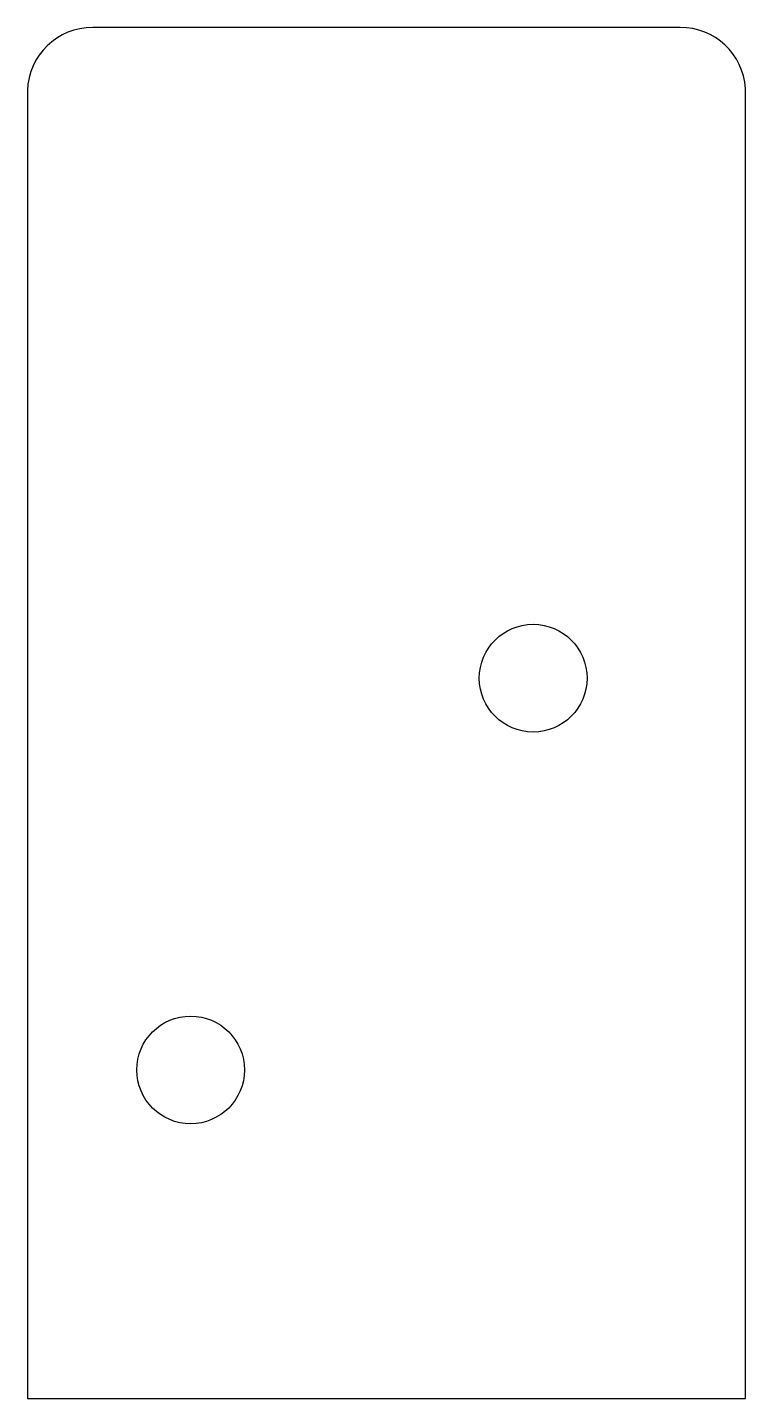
# Model space of a CAD drawing. Header units: millimetres. Extents: x 0 to 22, y 0 to 42.
import ezdxf

# ---------------------------------------------------------------- set-up
doc = ezdxf.new("R2010")
doc.units = ezdxf.units.MM

msp = doc.modelspace()

# ---------------------------------------------------------------- linework, layer by layer
at = {"color": 7, "linetype": 'Continuous', "lineweight": 25}
for p, q in [((20, 42), (2, 42)), ((0, 40.066), (0, 0)), ((22, 0), (22, 40.132)), ((0, 0), (22, 0))]:
    msp.add_line(p, q, dxfattribs=at)
for centre in [(15.493, 22.066), (5, 10.066)]:
    msp.add_circle(centre, 1.65, dxfattribs=at)
for centre, start, end in [((20.004, 40), 3.7908, 90.1254), ((1.999, 40), 89.9688, 178.1084)]:
    msp.add_arc(centre, 2, start, end, dxfattribs=at)

doc.saveas('drawing.dxf')
